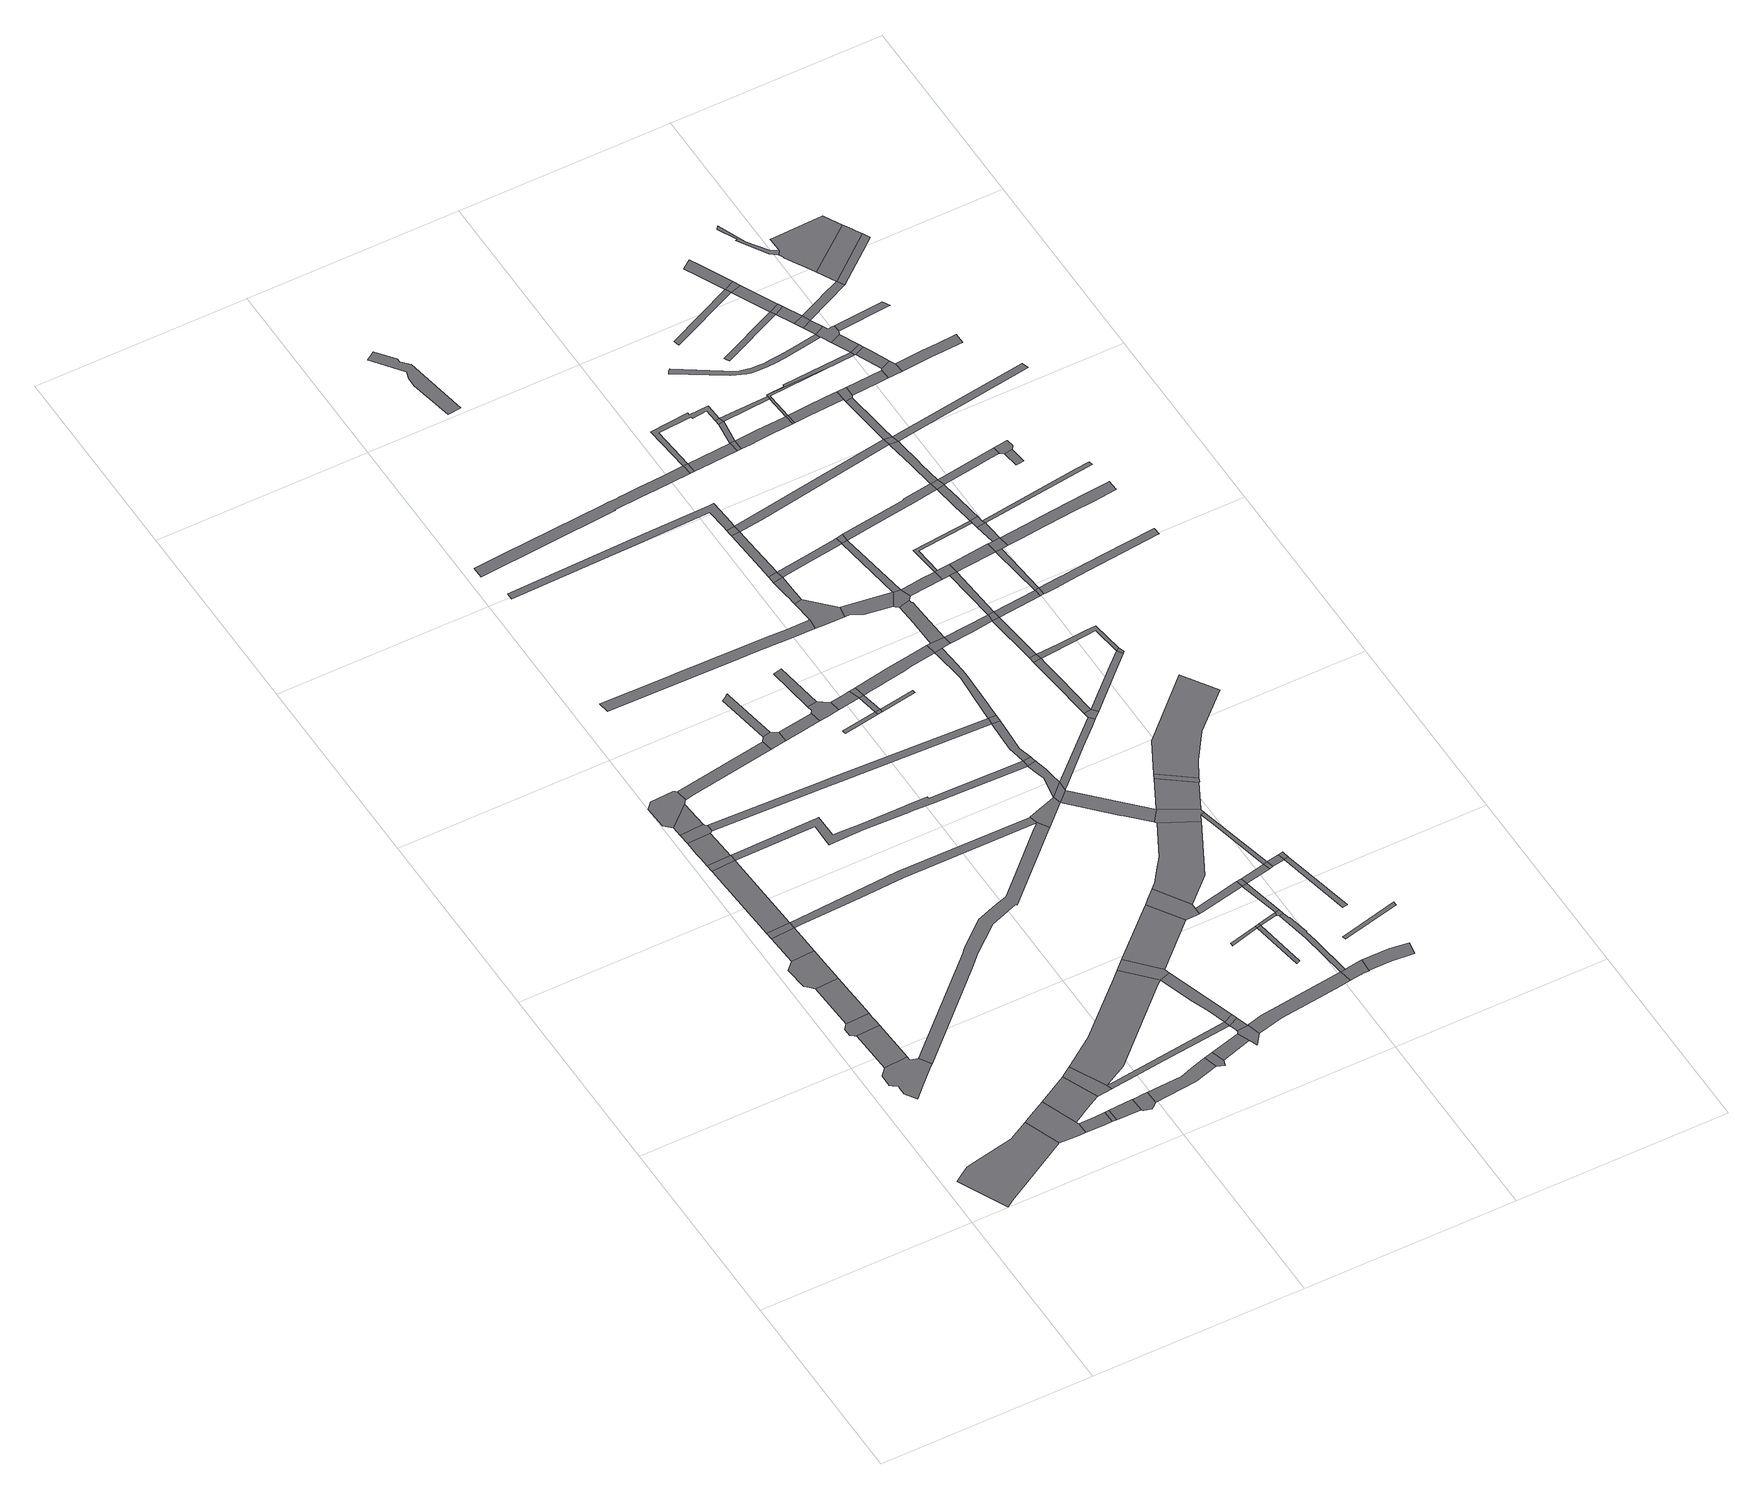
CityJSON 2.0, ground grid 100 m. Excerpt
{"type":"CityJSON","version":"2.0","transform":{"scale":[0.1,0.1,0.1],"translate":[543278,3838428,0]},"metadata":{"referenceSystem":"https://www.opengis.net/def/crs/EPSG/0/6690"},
"CityObjects":{
"road1":{"type":"Road","attributes":{"RoadStructureAttribute.sectionType":"1"},"geometry":[{"type":"MultiSurface","lod":"1","boundaries":[[[0,1,2,3,4,5,6,7,8,9,10,11,12]]]}]},
"road2":{"type":"Road","geometry":[{"type":"MultiSurface","lod":"1","boundaries":[[[13,14,15,16,17,18,19,20,21,22,23,24,25,26,27,28,29,30]]]}]},
"road3":{"type":"Road","attributes":{"RoadStructureAttribute.sectionType":"1"},"geometry":[{"type":"MultiSurface","lod":"1","boundaries":[[[31,32,17,16]]]}]},
"road4":{"type":"Road","geometry":[{"type":"MultiSurface","lod":"1","boundaries":[[[33,34,35,36,37,38,39,40,41,32,31]]]}]},
"road5":{"type":"Road","attributes":{"RoadStructureAttribute.sectionType":"1"},"geometry":[{"type":"MultiSurface","lod":"1","boundaries":[[[42,43,36,35]]]}]},
"road6":{"type":"Road","geometry":[{"type":"MultiSurface","lod":"1","boundaries":[[[44,45,46,47,48,49,43,42]]]}]},
"road7":{"type":"Road","attributes":{"RoadStructureAttribute.sectionType":"1"},"geometry":[{"type":"MultiSurface","lod":"1","boundaries":[[[50,51,45,44]]]}]},
"road8":{"type":"Road","geometry":[{"type":"MultiSurface","lod":"1","boundaries":[[[52,53,54,0,12,55,56,57,58]]]}]},
"road9":{"type":"Road","geometry":[{"type":"MultiSurface","lod":"1","boundaries":[[[59,60,51,50]]]}]},
"road10":{"type":"Road","attributes":{"RoadStructureAttribute.sectionType":"1"},"geometry":[{"type":"MultiSurface","lod":"1","boundaries":[[[61,62,63,64,65,60,59]]]}]},
"road11":{"type":"Road","attributes":{"RoadStructureAttribute.sectionType":"1"},"geometry":[{"type":"MultiSurface","lod":"1","boundaries":[[[66,67,57,56,68,69,70]]]}]},
"road12":{"type":"Road","geometry":[{"type":"MultiSurface","lod":"1","boundaries":[[[71,72,65,64]]]}]},
"road13":{"type":"Road","attributes":{"RoadStructureAttribute.sectionType":"1"},"geometry":[{"type":"MultiSurface","lod":"1","boundaries":[[[73,74,75,76,77,78,79,72,71]]]}]},
"road14":{"type":"Road","attributes":{"RoadStructureAttribute.sectionType":"1"},"geometry":[{"type":"MultiSurface","lod":"1","boundaries":[[[80,52,58,81,82,83]]]}]},
"road15":{"type":"Road","geometry":[{"type":"MultiSurface","lod":"1","boundaries":[[[84,85,86,87,76,75,88,89,90,91]]]}]},
"road16":{"type":"Road","geometry":[{"type":"MultiSurface","lod":"1","boundaries":[[[92,66,70,93,94]]]}]},
"road17":{"type":"Road","attributes":{"RoadStructureAttribute.sectionType":"1"},"geometry":[{"type":"MultiSurface","lod":"1","boundaries":[[[95,96,87,86]]]}]},
"road18":{"type":"Road","geometry":[{"type":"MultiSurface","lod":"1","boundaries":[[[97,98,99,100,101,102,103,104,96,95,105,106,107,108]]]}]},
"road19":{"type":"Road","attributes":{"RoadStructureAttribute.sectionType":"1"},"geometry":[{"type":"MultiSurface","lod":"1","boundaries":[[[109,92,94,110]]]}]},
"road20":{"type":"Road","geometry":[{"type":"MultiSurface","lod":"1","boundaries":[[[111,112,80,83,113,114]]]}]},
"road21":{"type":"Road","geometry":[{"type":"MultiSurface","lod":"1","boundaries":[[[115,116,117,109,110,118,119,120,121,122,123]]]}]},
"road22":{"type":"Road","attributes":{"RoadStructureAttribute.sectionType":"1"},"geometry":[{"type":"MultiSurface","lod":"1","boundaries":[[[124,108,107,125,126]]]}]},
"road23":{"type":"Road","attributes":{"RoadStructureAttribute.sectionType":"1"},"geometry":[{"type":"MultiSurface","lod":"1","boundaries":[[[127,128,129,130,131,132,133,134,135,136,137,138,30,29,139,140,141,142,143,144,145,146]]]}]},
"road24":{"type":"Road","attributes":{"RoadStructureAttribute.sectionType":"1"},"geometry":[{"type":"MultiSurface","lod":"1","boundaries":[[[147,148,149,115,123,150,151,152,153]]]}]},
"road25":{"type":"Road","attributes":{"RoadStructureAttribute.sectionType":"1"},"geometry":[{"type":"MultiSurface","lod":"1","boundaries":[[[154,155,156,111,114,157,158,159,160,161,162]]]}]},
"road26":{"type":"Road","attributes":{"RoadStructureAttribute.sectionType":"1"},"geometry":[{"type":"MultiSurface","lod":"1","boundaries":[[[163,164,165,166,114,113,167,168,169,170]]]}]},
"road27":{"type":"Road","attributes":{"RoadStructureAttribute.sectionType":"1"},"geometry":[{"type":"MultiSurface","lod":"1","boundaries":[[[171,172,59,50,173,174,175,176,177,127,178]]]}]},
"road28":{"type":"Road","geometry":[{"type":"MultiSurface","lod":"1","boundaries":[[[179,147,153,180,181,182,183]]]}]},
"road29":{"type":"Road","geometry":[{"type":"MultiSurface","lod":"1","boundaries":[[[184,185,124,126,186,187,188]]]}]},
"road30":{"type":"Road","attributes":{"RoadStructureAttribute.sectionType":"1"},"geometry":[{"type":"MultiSurface","lod":"1","boundaries":[[[189,190,191,192,193,194,195,196,197,198,71,64,199,200,201,202,203,204,205,206,207,208]]]}]},
"road31":{"type":"Road","attributes":{"RoadStructureAttribute.sectionType":"1"},"geometry":[{"type":"MultiSurface","lod":"1","boundaries":[[[209,210,211,212,213,185,184]]]}]},
"road32":{"type":"Road","attributes":{"RoadStructureAttribute.sectionType":"1"},"geometry":[{"type":"MultiSurface","lod":"1","boundaries":[[[214,179,183,215]]]}]},
"road33":{"type":"Road","attributes":{"RoadStructureAttribute.sectionType":"1"},"geometry":[{"type":"MultiSurface","lod":"1","boundaries":[[[216,217,91,90,218,219,220,221]]]}]},
"road34":{"type":"Road","geometry":[{"type":"MultiSurface","lod":"1","boundaries":[[[222,154,162,223,224,225]]]}]},
"road35":{"type":"Road","attributes":{"RoadStructureAttribute.sectionType":"1"},"geometry":[{"type":"MultiSurface","lod":"1","boundaries":[[[226,227,228,229,230,231,232,233,234,235,236,237,238,239,240,241]]]}]},
"road36":{"type":"Road","attributes":{"RoadStructureAttribute.sectionType":"1"},"geometry":[{"type":"MultiSurface","lod":"1","boundaries":[[[242,243,244,188,187,245,246,247,248]]]}]},
"road37":{"type":"Road","geometry":[{"type":"MultiSurface","lod":"1","boundaries":[[[249,250,251,252,253,254,214,215,255,256,257,258]]]}]},
"road38":{"type":"Road","attributes":{"RoadStructureAttribute.sectionType":"1"},"geometry":[{"type":"MultiSurface","lod":"1","boundaries":[[[259,260,223,162,261,262,263,163,264]]]}]},
"road39":{"type":"Road","geometry":[{"type":"MultiSurface","lod":"1","boundaries":[[[264,163,170,265,266]]]}]},
"road40":{"type":"Road","attributes":{"RoadStructureAttribute.sectionType":"1"},"geometry":[{"type":"MultiSurface","lod":"1","boundaries":[[[266,265,267,268,269,250,249,270]]]}]},
"road41":{"type":"Road","attributes":{"RoadStructureAttribute.sectionType":"1"},"geometry":[{"type":"MultiSurface","lod":"1","boundaries":[[[271,272,222,225,273]]]}]},
"road42":{"type":"Road","geometry":[{"type":"MultiSurface","lod":"1","boundaries":[[[274,275,276,277,278,242,248,279,280,281]]]}]},
"road43":{"type":"Road","attributes":{"RoadStructureAttribute.sectionType":"1"},"geometry":[{"type":"MultiSurface","lod":"1","boundaries":[[[282,283,284,277,276]]]}]},
"road44":{"type":"Road","attributes":{"RoadStructureAttribute.sectionType":"1"},"geometry":[{"type":"MultiSurface","lod":"1","boundaries":[[[285,286,287,288,289,290,291,292,293,294,295,296,297]]]}]},
"road45":{"type":"Road","geometry":[{"type":"MultiSurface","lod":"1","boundaries":[[[298,299,300,301,302]]]}]},
"road46":{"type":"Road","attributes":{"RoadStructureAttribute.sectionType":"1"},"geometry":[{"type":"MultiSurface","lod":"1","boundaries":[[[303,304,305,306,307,308,309,310,311,312,313,314,315,316,317,318,319,320,321]]]}]},
"road47":{"type":"Road","attributes":{"RoadStructureAttribute.sectionType":"1"},"geometry":[{"type":"MultiSurface","lod":"1","boundaries":[[[322,323,281,280,324]]]}]},
"road48":{"type":"Road","attributes":{"RoadStructureAttribute.sectionType":"1"},"geometry":[{"type":"MultiSurface","lod":"1","boundaries":[[[325,326,327,249,258,328,329,330,331]]]}]},
"road49":{"type":"Road","geometry":[{"type":"MultiSurface","lod":"1","boundaries":[[[332,298,302,333]]]}]},
"road50":{"type":"Road","attributes":{"RoadStructureAttribute.sectionType":"1"},"geometry":[{"type":"MultiSurface","lod":"1","boundaries":[[[334,324,298,332]]]}]},
"road51":{"type":"Road","geometry":[{"type":"MultiSurface","lod":"1","boundaries":[[[335,322,324,334]]]}]},
"road52":{"type":"Road","attributes":{"RoadStructureAttribute.sectionType":"1"},"geometry":[{"type":"MultiSurface","lod":"1","boundaries":[[[336,337,338,339,340,341,342,343,344,345,346]]]}]},
"road53":{"type":"Road","geometry":[{"type":"MultiSurface","lod":"1","boundaries":[[[347,348,271,273,349,350,351,352]]]}]},
"road54":{"type":"Road","geometry":[{"type":"MultiSurface","lod":"1","boundaries":[[[353,354,178,127,146,355]]]}]},
"road55":{"type":"Road","attributes":{"RoadStructureAttribute.sectionType":"1"},"geometry":[{"type":"MultiSurface","lod":"1","boundaries":[[[356,357,358,332,333]]]}]},
"road56":{"type":"Road","geometry":[{"type":"MultiSurface","lod":"1","boundaries":[[[359,360,361,362,363,364]]]}]},
"road57":{"type":"Road","geometry":[{"type":"MultiSurface","lod":"1","boundaries":[[[365,353,355,366]]]}]},
"road58":{"type":"Road","attributes":{"RoadStructureAttribute.sectionType":"1"},"geometry":[{"type":"MultiSurface","lod":"1","boundaries":[[[367,368,369,370,371,364]]]}]},
"road59":{"type":"Road","geometry":[{"type":"MultiSurface","lod":"1","boundaries":[[[372,359,364,371]]]}]},
"road60":{"type":"Road","attributes":{"RoadStructureAttribute.sectionType":"1"},"geometry":[{"type":"MultiSurface","lod":"1","boundaries":[[[373,374,351,350,375,376]]]}]},
"road61":{"type":"Road","attributes":{"RoadStructureAttribute.sectionType":"1"},"geometry":[{"type":"MultiSurface","lod":"1","boundaries":[[[377,378,379,380,381,382,207,383,384,385,386,387,388,389,353,365]]]}]},
"road62":{"type":"Road","attributes":{"RoadStructureAttribute.sectionType":"1"},"geometry":[{"type":"MultiSurface","lod":"1","boundaries":[[[390,391,392,393,335,334,394,395,396,397,398,399,400,401,402]]]}]},
"road63":{"type":"Road","geometry":[{"type":"MultiSurface","lod":"1","boundaries":[[[403,404,208,207,382]]]}]},
"road64":{"type":"Road","attributes":{"RoadStructureAttribute.sectionType":"1"},"geometry":[{"type":"MultiSurface","lod":"1","boundaries":[[[405,406,407,408,409,410,411,412]]]}]},
"road65":{"type":"Road","attributes":{"RoadStructureAttribute.sectionType":"1"},"geometry":[{"type":"MultiSurface","lod":"1","boundaries":[[[413,414,415,416,417,347,352,418,419]]]}]},
"road66":{"type":"Road","attributes":{"RoadStructureAttribute.sectionType":"1"},"geometry":[{"type":"MultiSurface","lod":"1","boundaries":[[[420,372,371,421]]]}]},
"road67":{"type":"Road","attributes":{"RoadStructureAttribute.sectionType":"1"},"geometry":[{"type":"MultiSurface","lod":"1","boundaries":[[[220,422,208,404,423,424,425]]]}]},
"road68":{"type":"Road","geometry":[{"type":"MultiSurface","lod":"1","boundaries":[[[426,412,411,427,428,241,240,429,430,431,432]]]}]},
"road69":{"type":"Road","geometry":[{"type":"MultiSurface","lod":"1","boundaries":[[[433,434,408,407]]]}]},
"road70":{"type":"Road","attributes":{"RoadStructureAttribute.sectionType":"1"},"geometry":[{"type":"MultiSurface","lod":"1","boundaries":[[[435,436,366,355,437,438,439,440,441]]]}]},
"road71":{"type":"Road","attributes":{"RoadStructureAttribute.sectionType":"1"},"geometry":[{"type":"MultiSurface","lod":"1","boundaries":[[[442,443,444,445,446,447,448,449,325,450]]]}]},
"road72":{"type":"Road","geometry":[{"type":"MultiSurface","lod":"1","boundaries":[[[451,452,450,325,331,453,454,455,456,457]]]}]},
"road73":{"type":"Road","attributes":{"RoadStructureAttribute.sectionType":"1"},"geometry":[{"type":"MultiSurface","lod":"1","boundaries":[[[458,459,460,461,462,434,433]]]}]},
"road74":{"type":"Road","geometry":[{"type":"MultiSurface","lod":"1","boundaries":[[[221,220,425,463]]]}]},
"road75":{"type":"Road","geometry":[{"type":"MultiSurface","lod":"1","boundaries":[[[464,420,421,448,447]]]}]},
"road76":{"type":"Road","attributes":{"RoadStructureAttribute.sectionType":"1"},"geometry":[{"type":"MultiSurface","lod":"1","boundaries":[[[465,376,466,420,464]]]}]},
"road77":{"type":"Road","geometry":[{"type":"MultiSurface","lod":"1","boundaries":[[[297,296,467,461,460]]]}]},
"road78":{"type":"Road","geometry":[{"type":"MultiSurface","lod":"1","boundaries":[[[468,373,376,465]]]}]},
"road79":{"type":"Road","attributes":{"RoadStructureAttribute.sectionType":"1"},"geometry":[{"type":"MultiSurface","lod":"1","boundaries":[[[469,470,471,472,473,474,402,475,476,477,478,221,463]]]}]},
"road80":{"type":"Road","attributes":{"RoadStructureAttribute.sectionType":"1"},"geometry":[{"type":"MultiSurface","lod":"1","boundaries":[[[479,365,366,480,481,482,483,484]]]}]},
"road81":{"type":"Road","attributes":{"RoadStructureAttribute.sectionType":"1"},"geometry":[{"type":"MultiSurface","lod":"1","boundaries":[[[485,468,465,486]]]}]},
"road82":{"type":"Road","attributes":{"RoadStructureAttribute.sectionType":"1"},"geometry":[{"type":"MultiSurface","lod":"1","boundaries":[[[487,488,489,490,432,431,491,492,493,494]]]}]},
"road83":{"type":"Road","geometry":[{"type":"MultiSurface","lod":"1","boundaries":[[[441,440,413,419,495,496,497,498,499]]]}]},
"road84":{"type":"Road","attributes":{"RoadStructureAttribute.sectionType":"1"},"geometry":[{"type":"MultiSurface","lod":"1","boundaries":[[[500,501,502,433,407,503,504,505,506]]]}]},
"road85":{"type":"Road","geometry":[{"type":"MultiSurface","lod":"1","boundaries":[[[507,508,390,402,474,509,510]]]}]},
"road86":{"type":"Road","attributes":{"RoadStructureAttribute.sectionType":"1"},"geometry":[{"type":"MultiSurface","lod":"1","boundaries":[[[511,451,457,512,513,514,515]]]}]},
"road87":{"type":"Road","geometry":[{"type":"MultiSurface","lod":"1","boundaries":[[[516,303,321,517]]]}]},
"road88":{"type":"Road","geometry":[{"type":"MultiSurface","lod":"1","boundaries":[[[518,485,486,519]]]}]},
"road89":{"type":"Road","attributes":{"RoadStructureAttribute.sectionType":"1"},"geometry":[{"type":"MultiSurface","lod":"1","boundaries":[[[520,521,498,497,522,523,485,518]]]}]},
"road90":{"type":"Road","attributes":{"RoadStructureAttribute.sectionType":"1"},"geometry":[{"type":"MultiSurface","lod":"1","boundaries":[[[524,525,526,527,528,529,530,508,507]]]}]},
"road91":{"type":"Road","attributes":{"RoadStructureAttribute.sectionType":"1"},"geometry":[{"type":"MultiSurface","lod":"1","boundaries":[[[531,532,441,499,533,534]]]}]},
"road92":{"type":"Road","attributes":{"RoadStructureAttribute.sectionType":"1"},"geometry":[{"type":"MultiSurface","lod":"1","boundaries":[[[535,536,518,519,537,538]]]}]},
"road93":{"type":"Road","geometry":[{"type":"MultiSurface","lod":"1","boundaries":[[[494,493,539,540,529,528,541,542]]]}]},
"road94":{"type":"Road","attributes":{"RoadStructureAttribute.sectionType":"1"},"geometry":[{"type":"MultiSurface","lod":"1","boundaries":[[[543,544,545,546,547]]]}]},
"road95":{"type":"Road","attributes":{"RoadStructureAttribute.sectionType":"1"},"geometry":[{"type":"MultiSurface","lod":"1","boundaries":[[[548,549,550,551,552,538]]]}]},
"road96":{"type":"Road","geometry":[{"type":"MultiSurface","lod":"1","boundaries":[[[553,535,538,552]]]}]},
"road97":{"type":"Road","attributes":{"RoadStructureAttribute.sectionType":"1"},"geometry":[{"type":"MultiSurface","lod":"1","boundaries":[[[554,516,517,555,556]]]}]},
"road98":{"type":"Road","geometry":[{"type":"MultiSurface","lod":"1","boundaries":[[[557,531,534,558,559]]]}]},
"road99":{"type":"Road","attributes":{"RoadStructureAttribute.sectionType":"1"},"geometry":[{"type":"MultiSurface","lod":"1","boundaries":[[[560,561,506,494,542]]]}]},
"road100":{"type":"Road","attributes":{"RoadStructureAttribute.sectionType":"1"},"geometry":[{"type":"MultiSurface","lod":"1","boundaries":[[[562,563,507,510,564,565]]]}]},
"road101":{"type":"Road","geometry":[{"type":"MultiSurface","lod":"1","boundaries":[[[566,567,479,484,568]]]}]},
"road102":{"type":"Road","geometry":[{"type":"MultiSurface","lod":"1","boundaries":[[[569,500,506,561]]]}]},
"road103":{"type":"Road","attributes":{"RoadStructureAttribute.sectionType":"1"},"geometry":[{"type":"MultiSurface","lod":"1","boundaries":[[[570,571,572,573,303,516,574,575,576,577,578,579]]]}]},
"road104":{"type":"Road","attributes":{"RoadStructureAttribute.sectionType":"1"},"geometry":[{"type":"MultiSurface","lod":"1","boundaries":[[[580,581,582,583,584,585,586,567,566]]]}]},
"road105":{"type":"Road","attributes":{"RoadStructureAttribute.sectionType":"1"},"geometry":[{"type":"MultiSurface","lod":"1","boundaries":[[[587,588,589,590,542,541,591,592]]]}]},
"road106":{"type":"Road","geometry":[{"type":"MultiSurface","lod":"1","boundaries":[[[593,594,584,583]]]}]},
"road107":{"type":"Road","geometry":[{"type":"MultiSurface","lod":"1","boundaries":[[[595,554,556,596,597]]]}]},
"road108":{"type":"Road","attributes":{"RoadStructureAttribute.sectionType":"1"},"geometry":[{"type":"MultiSurface","lod":"1","boundaries":[[[598,565,594,593]]]}]},
"road109":{"type":"Road","attributes":{"RoadStructureAttribute.sectionType":"1"},"geometry":[{"type":"MultiSurface","lod":"1","boundaries":[[[599,600,595,597]]]}]},
"road110":{"type":"Road","geometry":[{"type":"MultiSurface","lod":"1","boundaries":[[[601,562,565,598]]]}]},
"road111":{"type":"Road","attributes":{"RoadStructureAttribute.sectionType":"1"},"geometry":[{"type":"MultiSurface","lod":"1","boundaries":[[[602,603,297,460,604,605]]]}]},
"road112":{"type":"Road","geometry":[{"type":"MultiSurface","lod":"1","boundaries":[[[579,578,600,599]]]}]},
"road113":{"type":"Road","attributes":{"RoadStructureAttribute.sectionType":"1"},"geometry":[{"type":"MultiSurface","lod":"1","boundaries":[[[606,607,562,601]]]}]},
"road114":{"type":"Road","geometry":[{"type":"MultiSurface","lod":"1","boundaries":[[[608,609,610,587,592,611,612,607,606]]]}]},
"road115":{"type":"Road","attributes":{"RoadStructureAttribute.sectionType":"1"},"geometry":[{"type":"MultiSurface","lod":"1","boundaries":[[[613,614,566,568,615,616]]]}]},
"road116":{"type":"Road","attributes":{"RoadStructureAttribute.sectionType":"1"},"geometry":[{"type":"MultiSurface","lod":"1","boundaries":[[[617,618,557,559,619,620,621,622,623]]]}]},
"road117":{"type":"Road","attributes":{"RoadStructureAttribute.sectionType":"1"},"geometry":[{"type":"MultiSurface","lod":"1","boundaries":[[[624,625,626,593,583,627,628,629,613,630]]]}]},
"road118":{"type":"Road","attributes":{"RoadStructureAttribute.sectionType":"1"},"geometry":[{"type":"MultiSurface","lod":"1","boundaries":[[[631,632,633,634,635,597,596,636,637,638,639]]]}]},
"road119":{"type":"Road","attributes":{"RoadStructureAttribute.sectionType":"1"},"geometry":[{"type":"MultiSurface","lod":"1","boundaries":[[[640,601,598,641]]]}]},
"road120":{"type":"Road","attributes":{"RoadStructureAttribute.sectionType":"1"},"geometry":[{"type":"MultiSurface","lod":"1","boundaries":[[[642,643,644,645,646,647,648,569,561,649,650,651,652,653]]]}]},
"road121":{"type":"Road","attributes":{"RoadStructureAttribute.sectionType":"1"},"geometry":[{"type":"MultiSurface","lod":"1","boundaries":[[[654,579,599,655]]]}]},
"road122":{"type":"Road","attributes":{"RoadStructureAttribute.sectionType":"1"},"geometry":[{"type":"MultiSurface","lod":"1","boundaries":[[[656,657,587,610,658,659,660]]]}]},
"road123":{"type":"Road","attributes":{"RoadStructureAttribute.sectionType":"1"},"geometry":[{"type":"MultiSurface","lod":"1","boundaries":[[[661,662,663,608,606,664,665,666]]]}]},
"road124":{"type":"Road","geometry":[{"type":"MultiSurface","lod":"1","boundaries":[[[630,613,616,667]]]}]},
"road125":{"type":"Road","geometry":[{"type":"MultiSurface","lod":"1","boundaries":[[[668,640,641,669]]]}]},
"road126":{"type":"Road","geometry":[{"type":"MultiSurface","lod":"1","boundaries":[[[670,631,639,671]]]}]},
"road127":{"type":"Road","geometry":[{"type":"MultiSurface","lod":"1","boundaries":[[[672,655,631,670]]]}]},
"road128":{"type":"Road","attributes":{"RoadStructureAttribute.sectionType":"1"},"geometry":[{"type":"MultiSurface","lod":"1","boundaries":[[[673,674,666,675,640,668]]]}]},
"road129":{"type":"Road","geometry":[{"type":"MultiSurface","lod":"1","boundaries":[[[676,677,661,666,674,678]]]}]},
"road130":{"type":"Road","attributes":{"RoadStructureAttribute.sectionType":"1"},"geometry":[{"type":"MultiSurface","lod":"1","boundaries":[[[679,680,681,682,683,684,677,676]]]}]},
"road131":{"type":"Road","geometry":[{"type":"MultiSurface","lod":"1","boundaries":[[[685,686,656,660,687,688,683,682,689]]]}]},
"road132":{"type":"Road","attributes":{"RoadStructureAttribute.sectionType":"1"},"geometry":[{"type":"MultiSurface","lod":"1","boundaries":[[[690,691,692,693,694,670,671,695,696]]]}]},
"road133":{"type":"Road","attributes":{"RoadStructureAttribute.sectionType":"1"},"geometry":[{"type":"MultiSurface","lod":"1","boundaries":[[[697,698,699,700,701,702,703,704,705,706,707,708,709,710,711,712,713,714,715,716,717,718,719]]]}]},
"road134":{"type":"Road","attributes":{"RoadStructureAttribute.sectionType":"1"},"geometry":[{"type":"MultiSurface","lod":"1","boundaries":[[[720,721,722,723,724,725,726,727,728,729,656,686]]]}]},
"road135":{"type":"Road","geometry":[{"type":"MultiSurface","lod":"1","boundaries":[[[730,642,653,726,725,731]]]}]},
"road136":{"type":"Road","attributes":{"RoadStructureAttribute.sectionType":"1"},"geometry":[{"type":"MultiSurface","lod":"1","boundaries":[[[732,733,734,654,655,672]]]}]},
"road137":{"type":"Road","attributes":{"RoadStructureAttribute.sectionType":"1"},"geometry":[{"type":"MultiSurface","lod":"1","boundaries":[[[735,736,737,738,739,740]]]}]},
"road138":{"type":"Road","attributes":{"RoadStructureAttribute.sectionType":"1"},"geometry":[{"type":"MultiSurface","lod":"1","boundaries":[[[605,741,742,642,730,743,744,745,746,747,748]]]}]},
"road139":{"type":"Road","geometry":[{"type":"MultiSurface","lod":"1","boundaries":[[[602,605,748,749]]]}]},
"road140":{"type":"Road","attributes":{"RoadStructureAttribute.sectionType":"1"},"geometry":[{"type":"MultiSurface","lod":"1","boundaries":[[[750,751,752,753,754,755,602,749]]]}]},
"road141":{"type":"Road","attributes":{"RoadStructureAttribute.sectionType":"1"},"geometry":[{"type":"MultiSurface","lod":"1","boundaries":[[[756,757,758,759,760]]]}]},
"road142":{"type":"Road","attributes":{"RoadStructureAttribute.sectionType":"1"},"geometry":[{"type":"MultiSurface","lod":"1","boundaries":[[[761,762,763,734,733,764]]]}]},
"road143":{"type":"Road","geometry":[{"type":"MultiSurface","lod":"1","boundaries":[[[765,690,696,754,753,766,767]]]}]},
"road144":{"type":"Road","attributes":{"RoadStructureAttribute.sectionType":"1"},"geometry":[{"type":"MultiSurface","lod":"1","boundaries":[[[768,769,770,771,772,773,774,668,669,775,776,777,778,779,780,781]]]}]},
"road145":{"type":"Road","attributes":{"RoadStructureAttribute.sectionType":"1"},"geometry":[{"type":"MultiSurface","lod":"1","boundaries":[[[782,783,730,731,784,785,786]]]}]},
"road146":{"type":"Road","attributes":{"RoadStructureAttribute.sectionType":"1"},"geometry":[{"type":"MultiSurface","lod":"1","boundaries":[[[787,788,789,790,791,792,735,793]]]}]},
"road147":{"type":"Road","attributes":{"RoadStructureAttribute.sectionType":"1"},"geometry":[{"type":"MultiSurface","lod":"1","boundaries":[[[794,765,767,795,796]]]}]},
"road148":{"type":"Road","attributes":{"RoadStructureAttribute.sectionType":"1"},"geometry":[{"type":"MultiSurface","lod":"1","boundaries":[[[797,798,799,800,801,802,676,678,803,804,805,806,807,808]]]}]},
"road149":{"type":"Road","geometry":[{"type":"MultiSurface","lod":"1","boundaries":[[[793,735,740,809]]]}]},
"road150":{"type":"Road","attributes":{"RoadStructureAttribute.sectionType":"1"},"geometry":[{"type":"MultiSurface","lod":"1","boundaries":[[[810,809,740,811,812,756,813]]]}]},
"road151":{"type":"Road","attributes":{"RoadStructureAttribute.sectionType":"1"},"geometry":[{"type":"MultiSurface","lod":"1","boundaries":[[[814,815,689,682,816]]]}]},
"road152":{"type":"Road","geometry":[{"type":"MultiSurface","lod":"1","boundaries":[[[813,756,760,817]]]}]},
"road153":{"type":"Road","attributes":{"RoadStructureAttribute.sectionType":"1"},"geometry":[{"type":"MultiSurface","lod":"1","boundaries":[[[817,760,818,819]]]}]},
"road154":{"type":"Road","geometry":[{"type":"MultiSurface","lod":"1","boundaries":[[[819,818,820,821]]]}]},
"road155":{"type":"Road","attributes":{"RoadStructureAttribute.sectionType":"1"},"geometry":[{"type":"MultiSurface","lod":"1","boundaries":[[[821,820,822,719,823]]]}]},
"road156":{"type":"Road","geometry":[{"type":"MultiSurface","lod":"1","boundaries":[[[824,825,826,823,719,718,827,828,829,830,831,832]]]}]},
"road157":{"type":"Road","attributes":{"RoadStructureAttribute.sectionType":"1"},"geometry":[{"type":"MultiSurface","lod":"1","boundaries":[[[830,829,833,834,761,835]]]}]},
"road158":{"type":"Road","geometry":[{"type":"MultiSurface","lod":"1","boundaries":[[[835,761,764,836,837]]]}]},
"road159":{"type":"Road","geometry":[{"type":"MultiSurface","lod":"1","boundaries":[[[838,839,840,841,842,843,844]]]}]},
"road160":{"type":"Road","attributes":{"RoadStructureAttribute.sectionType":"1"},"geometry":[{"type":"MultiSurface","lod":"1","boundaries":[[[845,837,836,846,847]]]}]},
"road161":{"type":"Road","geometry":[{"type":"MultiSurface","lod":"1","boundaries":[[[848,782,786,849,844,843,850,851]]]}]},
"road162":{"type":"Road","geometry":[{"type":"MultiSurface","lod":"1","boundaries":[[[847,846,794,796,852,853,854]]]}]},
"road163":{"type":"Road","attributes":{"RoadStructureAttribute.sectionType":"1"},"geometry":[{"type":"MultiSurface","lod":"1","boundaries":[[[855,749,748,856]]]}]},
"road164":{"type":"Road","attributes":{"RoadStructureAttribute.sectionType":"1"},"geometry":[{"type":"MultiSurface","lod":"1","boundaries":[[[857,858,859,819,821,860,861]]]}]},
"road165":{"type":"Road","attributes":{"RoadStructureAttribute.sectionType":"1"},"geometry":[{"type":"MultiSurface","lod":"1","boundaries":[[[862,863,864,865,866,867,868,869,870]]]}]},
"road166":{"type":"Road","attributes":{"RoadStructureAttribute.sectionType":"1"},"geometry":[{"type":"MultiSurface","lod":"1","boundaries":[[[871,832,831,872,873,874,875]]]}]},
"road167":{"type":"Road","attributes":{"RoadStructureAttribute.sectionType":"1"},"geometry":[{"type":"MultiSurface","lod":"1","boundaries":[[[876,877,878,854,853,879,880,881,882]]]}]},
"road168":{"type":"Road","geometry":[{"type":"MultiSurface","lod":"1","boundaries":[[[883,884,885,886,870,869,887,888,889,890,891,892,893,894]]]}]},
"road169":{"type":"Road","attributes":{"function":"3","RoadStructureAttribute.sectionType":"1"},"geometry":[{"type":"MultiSurface","lod":"1","boundaries":[[[895,896,897,898,899,900,894,893,901,902,903]]]}]},
"road170":{"type":"Road","geometry":[{"type":"MultiSurface","lod":"1","boundaries":[[[903,902,857,861,904]]]}]}
},
"vertices":[
[469,381,0],[374,329,0],[213,296,0],[139,282,0],[94,251,0],[63,230,0],[174,2,0],[197,18,0],[207,25,0],[216,30,0],[238,42,0],[250,49,0],[534,210,0],
[259,914,0],[236,922,0],[234,923,0],[233,942,0],[122,934,0],[103,913,0],[98,907,0],[91,899,0],[88,838,0],[101,829,0],[121,814,0],[120,800,0],[119,768,0],[154,715,0],[207,767,0],[290,846,0],[302,858,0],[269,910,0],
[223,1151,0],[112,1146,0],
[221,1181,0],[220,1207,0],[219,1232,0],[108,1227,0],[94,1212,0],[87,1205,0],[89,1165,0],[90,1164,0],[105,1152,0],
[207,1468,0],[98,1462,0],
[198,1651,0],[88,1645,0],[52,1608,0],[62,1498,0],[67,1493,0],[92,1468,0],
[191,1802,0],[80,1796,0],
[588,447,0],[570,437,0],[495,396,0],[626,209,0],[657,209,0],[657,265,0],[652,279,0],
[190,1837,0],[78,1831,0],
[189,1840,0],[169,2247,0],[169,2250,0],[169,2253,0],[56,2247,0],
[781,268,0],[734,266,0],[735,209,0],[772,209,0],[783,209,0],
[167,2287,0],[54,2284,0],
[166,2287,0],[162,2360,0],[157,2438,0],[47,2434,0],[49,2380,0],[50,2359,0],[52,2336,0],
[731,529,0],[733,324,0],[794,358,0],[801,361,0],
[167,2484,0],[159,2491,0],[155,2495,0],[44,2487,0],[162,2441,0],[168,2444,0],[171,2446,0],[169,2483,0],
[801,269,0],[803,206,0],[804,208,0],
[146,2631,0],[42,2539,0],
[153,2708,0],[147,2714,0],[141,2718,0],[31,2712,0],[27,2707,0],[9,2687,0],[3,2680,0],[9,2571,0],[151,2638,0],[160,2652,0],[162,2652,0],[155,2707,0],
[915,276,0],[918,208,0],
[783,564,0],[743,536,0],[873,370,0],[864,396,0],
[989,280,0],[962,278,0],[939,277,0],[924,201,0],[925,199,0],[960,189,0],[961,190,0],[966,194,0],[992,215,0],
[599,2779,0],[207,2660,0],[608,2726,0],
[1349,1827,0],[1345,1824,0],[1342,1821,0],[1328,1807,0],[1323,1803,0],[1126,1615,0],[1033,1527,0],[974,1507,0],[872,1470,0],[743,1359,0],[733,1350,0],[723,1339,0],[724,1257,0],[774,1306,0],[908,1419,0],[976,1444,0],[1045,1468,0],[1050,1464,0],[1363,1760,0],[1381,1777,0],
[1289,332,0],[1229,315,0],[1155,289,0],[1193,234,0],[1303,268,0],[1306,268,0],[1307,269,0],
[1223,940,0],[1187,906,0],[932,670,0],[870,399,0],[891,411,0],[975,457,0],[1312,773,0],[1339,796,0],[1348,805,0],
[1461,469,0],[957,406,0],[950,405,0],[905,400,0],[896,373,0],[960,381,0],[1138,402,0],[1467,441,0],
[718,1871,0],[508,1858,0],[221,1806,0],[510,1818,0],[719,1826,0],[1342,1827,0],[1346,1827,0],[1340,1867,0],
[1333,345,0],[1341,255,0],[1344,263,0],[1348,273,0],[1351,282,0],
[652,2809,0],[614,2802,0],[675,2737,0],[683,2736,0],[683,2793,0],
[1033,2166,0],[1030,2176,0],[932,2177,0],[928,2177,0],[715,2178,0],[623,2181,0],[588,2182,0],[587,2284,0],[586,2295,0],[578,2294,0],[549,2259,0],[548,2159,0],[548,2139,0],[623,2141,0],[715,2143,0],[928,2137,0],[931,2137,0],[1032,2134,0],[1475,2121,0],[1473,2156,0],
[651,2810,0],[608,3077,0],[606,3087,0],[589,3074,0],[571,3062,0],
[1474,385,0],[1498,328,0],
[740,2464,0],[712,2465,0],[713,2428,0],[738,2427,0],[1465,2401,0],[1467,2436,0],
[1269,983,0],[1402,822,0],[1398,834,0],[1394,847,0],
[1000,3282,0],[909,3284,0],[790,3286,0],[704,3288,0],[666,3288,0],[611,3289,0],[503,3291,0],[430,3292,0],[125,3296,0],[131,3243,0],[705,3234,0],[825,3234,0],[910,3232,0],[1011,3230,0],[1103,3228,0],[1107,3281,0],
[851,2820,0],[840,2818,0],[709,2797,0],[709,2741,0],[764,2749,0],[763,2750,0],[860,2766,0],
[1535,404,0],[1481,400,0],[1482,396,0],[1481,392,0],[1479,389,0],[1477,387,0],[1501,320,0],[1503,315,0],[1512,290,0],[1553,343,0],
[1444,688,0],[1438,705,0],[1400,647,0],[1435,556,0],[1459,475,0],[1507,490,0],
[1469,441,0],[1516,463,0],
[1471,434,0],[1473,429,0],[1480,405,0],[1534,406,0],
[1507,1204,0],[1483,1182,0],[1608,1048,0],
[930,2848,0],[922,2854,0],[903,2865,0],[857,2858,0],[861,2834,0],[898,2772,0],[959,2782,0],[951,2835,0],
[868,3100,0],[828,3089,0],[856,2870,0],
[1099,3918,0],[1091,4047,0],[1071,4046,0],[1050,4046,0],[697,4038,0],[104,4022,0],[105,3989,0],[697,4003,0],[1051,4011,0],[1051,4008,0],[1059,3915,0],[1061,3888,0],[1100,3892,0],
[1082,2697,0],[915,2670,0],[916,2661,0],[918,2653,0],[1084,2680,0],
[1086,4293,0],[1077,4293,0],[983,4286,0],[868,4277,0],[849,4276,0],[804,4272,0],[772,4270,0],[761,4269,0],[716,4267,0],[694,4265,0],[200,4226,0],[56,4214,0],[58,4160,0],[695,4211,0],[720,4212,0],[720,4216,0],[851,4225,0],[923,4231,0],[1090,4242,0],
[1048,2852,0],[1019,2846,0],[1065,2800,0],
[2015,478,0],[1610,426,0],[1540,406,0],[1676,372,0],[1923,402,0],[1981,410,0],[2024,416,0],
[1107,2700,0],[1109,2684,0],
[1088,2803,0],
[1079,2857,0],
[366,5316,0],[354,5278,0],[352,5232,0],[372,5136,0],[395,5023,0],[457,5028,0],[402,5342,0],[368,5380,0],[367,5399,0],[302,5483,0],[259,5453,0],
[1574,1267,0],[1529,1225,0],[1657,1049,0],[1672,1049,0],[1674,1085,0],[1674,1112,0],
[1480,1917,0],[1342,1868,0],[1488,1878,0],
[1280,2711,0],[1278,2719,0],[1277,2726,0],
[1838,875,0],[1703,841,0],[1703,833,0],[1703,826,0],[1705,826,0],[1840,862,0],
[1544,1977,0],[1541,1928,0],
[1882,610,0],[1883,608,0],[1892,612,0],[1900,615,0],[1858,868,0],
[1856,880,0],
[1896,1132,0],[1684,1087,0],[1691,1053,0],[1903,1096,0],
[1544,1981,0],[1537,2027,0],[1533,2054,0],[1531,2071,0],[1519,2121,0],[1517,2131,0],[1476,2118,0],[1486,2079,0],[1491,2060,0],[1499,2031,0],[1498,2027,0],[1491,1981,0],[1489,1972,0],
[1452,2918,0],[1360,2904,0],[1269,2889,0],[1155,2870,0],[1093,2803,0],[1096,2804,0],[1126,2809,0],[1167,2817,0],[1228,2826,0],[1303,2838,0],[1333,2847,0],[1389,2856,0],[1461,2866,0],
[1513,2146,0],[1510,2161,0],
[1133,3442,0],[1133,3446,0],[1129,3545,0],[1083,3536,0],[1093,3443,0],[1093,3441,0],[1099,3390,0],[1135,3400,0],
[1777,1582,0],[1690,1411,0],[1643,1350,0],[1599,1290,0],[1596,1288,0],[1800,1227,0],[1939,1500,0],
[1948,903,0],[1943,886,0],
[1459,2243,0],[1494,2226,0],[1501,2336,0],[1503,2399,0],
[1221,3312,0],[1101,3377,0],[1106,3297,0],[1147,3227,0],[1217,3226,0],[1240,3226,0],[1250,3282,0],
[1123,3582,0],[1082,3575,0],
[1725,1739,0],[1555,1913,0],[1667,1694,0],[1672,1690,0],[1687,1674,0],[1769,1591,0],[1812,1650,0],
[2014,683,0],[2004,745,0],[2006,745,0],[1984,848,0],[1982,847,0],[1974,882,0],[1953,877,0],[1985,717,0],[2038,482,0],
[2123,493,0],[2046,483,0],[2080,424,0],[2082,424,0],[2084,425,0],[2119,425,0],[2119,429,0],
[1123,3583,0],[1109,3781,0],[1103,3854,0],[1064,3852,0],[1069,3778,0],
[1504,2434,0],
[1969,908,0],
[1926,1102,0],[1948,904,0],
[1063,3869,0],
[1919,1136,0],
[1506,2486,0],[1507,2506,0],[1512,2701,0],[1508,2763,0],[1500,2868,0],[1500,2873,0],[1461,2860,0],[1462,2858,0],[1482,2691,0],[1470,2488,0],
[1827,2239,0],[1543,1931,0],[1556,1943,0],[1728,2106,0],[1815,2187,0],[1847,2217,0],
[2042,1162,0],[2050,1128,0],
[1478,3249,0],[1476,3249,0],[1384,3263,0],[1278,3278,0],[1267,3226,0],[1317,3199,0],[1443,3179,0],[1481,3248,0],
[1954,1530,0],[1955,1532,0],[1956,1534,0],[1974,1538,0],[1969,1559,0],
[1428,3627,0],[1408,3624,0],[1258,3602,0],[1151,3549,0],[1273,3567,0],[1425,3589,0],[1434,3591,0],
[1537,2923,0],[1472,2922,0],[1500,2876,0],[1542,2881,0],
[2254,494,0],[2186,428,0],[2227,427,0],[2329,419,0],[2340,481,0],
[1109,4294,0],[1112,4244,0],
[2060,1167,0],[2067,1132,0],
[1987,1481,0],[1981,1506,0],[1969,1481,0],[1970,1477,0],
[1533,2994,0],[1528,3068,0],[1522,3158,0],[1518,3158,0],[1516,3176,0],[1462,3159,0],[1470,3056,0],
[1891,1805,0],[1814,1654,0],[1970,1561,0],[2038,1695,0],
[2120,1179,0],[2066,1168,0],[2125,1144,0],[2128,1145,0],
[1446,3177,0],[1451,3171,0],[1533,3195,0],[1516,3244,0],
[2399,714,0],[2120,645,0],[2122,638,0],[2125,630,0],[2399,695,0],
[2203,791,0],[2215,792,0],[2226,794,0],[2226,795,0],[2150,1149,0],
[2143,1184,0],
[1317,4309,0],[1142,4246,0],[1321,4257,0],
[1902,1829,0],[2043,1695,0],[2051,1718,0],
[1515,3248,0],[1463,3595,0],
[1757,2943,0],[1645,2933,0],[1649,2893,0],[1755,2906,0],
[1859,2270,0],[1824,2266,0],[1880,2247,0],
[1462,3633,0],
[1344,4536,0],[1252,4531,0],[1251,4543,0],[1067,4526,0],[1092,4504,0],[1252,4518,0],[1254,4508,0],[1324,4514,0],[1328,4450,0],[1347,4452,0],
[1857,2283,0],[1836,2492,0],[1826,2593,0],[1823,2622,0],[1786,2618,0],[1791,2571,0],[1800,2489,0],
[1687,3263,0],[1683,3262,0],[1622,3256,0],[1573,3251,0],[1615,3204,0],[1692,3212,0],
[1818,2652,0],[1783,2648,0],
[1317,4311,0],[1342,4259,0],[1339,4311,0],
[1790,2909,0],
[1355,4429,0],[1330,4424,0],
[1785,2946,0],
[1876,4017,0],[1727,3993,0],[1216,3870,0],[1881,3979,0],
[1765,3219,0],[1730,3216,0],
[1759,3271,0],[1713,3266,0],[1701,3265,0],[1727,3215,0],[1729,3215,0],
[2114,2507,0],[2031,2430,0],[2053,2410,0],[2130,2482,0],
[2269,2262,0],[1986,1993,0],[2055,1726,0],[2099,1805,0],[2192,1938,0],[2370,2104,0],[2371,2105,0],
[2110,2672,0],[2065,2669,0],[1927,2659,0],[1878,2627,0],[2049,2645,0],[2095,2649,0],[2129,2520,0],
[1590,4327,0],[1582,4327,0],[1451,4318,0],[1348,4311,0],[1343,4311,0],[1385,4261,0],[1427,4266,0],[1497,4270,0],[1594,4276,0],
[1992,2968,0],[1996,2931,0],
[1919,3703,0],[1916,3703,0],[1780,3683,0],[1775,3681,0],[1772,3680,0],[1763,3676,0],[1658,3661,0],[1631,3619,0],[1778,3641,0],[1780,3641,0],[1787,3642,0],[1924,3662,0],
[1582,4464,0],[1582,4446,0],
[1955,3442,0],[1670,3412,0],[1699,3265,0],[1688,3400,0],[1957,3427,0],
[1954,3292,0],[1873,3284,0],[1779,3273,0],[1808,3223,0],[1954,3237,0],[1960,3237,0],
[2139,2490,0],
[2012,2974,0],[2012,2933,0],
[1601,4328,0],[1604,4277,0],
[1593,4447,0],
[2006,3043,0],[1989,3240,0],[1978,3086,0],
[2014,3298,0],[1976,3294,0],[2020,3244,0],
[2008,3359,0],[2005,3388,0],[2004,3399,0],[2003,3401,0],[1962,3394,0],[1978,3294,0],
[1997,3417,0],[1994,3447,0],[1958,3423,0],[1959,3418,0],[1998,3416,0],
[1841,4345,0],[1829,4344,0],[1711,4336,0],[1616,4329,0],[1607,4329,0],[1674,4282,0],[1845,4293,0],
[1788,4646,0],[1733,4640,0],[1693,4635,0],[1663,4632,0],[1635,4632,0],[1608,4634,0],[1580,4639,0],[1553,4644,0],[1538,4651,0],[1309,4796,0],[1300,4785,0],[1292,4773,0],[1293,4773,0],[1508,4641,0],[1530,4631,0],[1571,4616,0],[1591,4611,0],[1628,4607,0],[1663,4607,0],[1703,4610,0],[1751,4615,0],[1934,4644,0],[1926,4670,0],
[1990,3480,0],[1989,3487,0],[1989,3490,0],[1977,3579,0],[1965,3660,0],[1964,3670,0],[1925,3662,0],[1941,3551,0],[1948,3495,0],[1950,3479,0],
[1954,3707,0],[1964,3672,0],
[1592,4459,0],[1856,4477,0],[1582,4471,0],
[1730,5073,0],[1403,4922,0],[1406,4908,0],[1410,4895,0],[1412,4895,0],[1743,5047,0],
[1881,3973,0],[1902,3835,0],[1940,3818,0],[1937,3841,0],[1923,3958,0],[1922,3972,0],[1921,3974,0],[1921,3977,0],
[1913,4012,0],
[1905,4075,0],[1895,4152,0],[1883,4253,0],[1879,4284,0],[1846,4281,0],[1862,4145,0],
[1828,4871,0],[1534,4736,0],[1540,4725,0],[1545,4713,0],[1840,4849,0],
[2002,4510,0],[1669,4487,0],[1669,4477,0],[2008,4488,0],
[1888,4348,0],[1882,4290,0],[1885,4296,0],
[2589,3031,0],[2330,3005,0],[2142,2987,0],[2139,2986,0],[2123,2985,0],[2049,2977,0],[2022,2974,0],[2026,2934,0],[2074,2939,0],[2131,2945,0],[2143,2946,0],[2292,2962,0],[2591,2994,0],[2592,2993,0],
[2242,3750,0],[2158,3737,0],[2106,3693,0],[2204,3707,0],[2247,3714,0],
[1751,5155,0],[1703,5253,0],[1684,5290,0],[1640,5259,0],[1669,5199,0],[1728,5078,0],[1779,5096,0],
[2061,4359,0],[2009,4305,0],[2064,4308,0],
[2560,3352,0],[2557,3351,0],[2444,3340,0],[2284,3325,0],[2136,3309,0],[2015,3296,0],[2084,3250,0],[2209,3264,0],[2302,3273,0],[2349,3277,0],[2450,3287,0],[2564,3299,0],
[1795,5063,0],
[1871,4905,0],[1778,4974,0],[1825,4877,0],[1876,4895,0],
[2544,3490,0],[2482,3481,0],[2547,3469,0],
[1887,4872,0],
[1881,4765,0],[1929,4787,0],
[1899,4726,0],[1947,4749,0],
[1923,4676,0],[1974,4693,0],
[2008,4673,0],[1985,4670,0],[1984,4672,0],[1937,4645,0],[1939,4642,0],[1960,4598,0],[2010,4621,0],[2018,4638,0],[2016,4673,0],
[1966,4586,0],[1998,4519,0],[2051,4533,0],
[2013,4489,0],[2061,4510,0],
[2266,3695,0],[2276,3621,0],[2295,3624,0],[2315,3627,0],[2306,3695,0],[2305,3706,0],[2265,3700,0],
[2075,4479,0],[2066,4368,0],[2115,4390,0],
[2313,3760,0],[2249,3712,0],[2317,3723,0],[2319,3725,0],
[2089,4309,0],[2131,4313,0],[2127,4364,0],
[2581,4106,0],[2591,4074,0],
[2149,4886,0],[2055,4844,0],[2048,4841,0],[2065,4804,0],[2167,4852,0],
[1995,5180,0],[1937,5265,0],[1880,5399,0],[1870,5384,0],[1914,5294,0],[1904,5292,0],[1985,5158,0],[2017,5134,0],[2031,5156,0],
[2255,4694,0],[2019,4638,0],[2266,4660,0],[2268,4661,0],[2273,4661,0],
[2426,4384,0],[2336,4378,0],[2260,4373,0],[2165,4315,0],[2270,4322,0],[2406,4331,0],[2428,4332,0],
[2282,5234,0],[2030,5226,0],[2031,5201,0],[2031,5164,0],[2018,5133,0],[2025,5120,0],[2028,5114,0],[2028,5109,0],[2057,5056,0],[2080,5015,0],[2103,4973,0],[2327,5153,0],
[2356,5100,0],[2351,5109,0],[2351,5111,0],[2347,5118,0],[2344,5123,0],[2343,5125,0],[2122,4938,0],[2149,4887,0],[2374,5068,0],
[2393,5034,0]
]}
